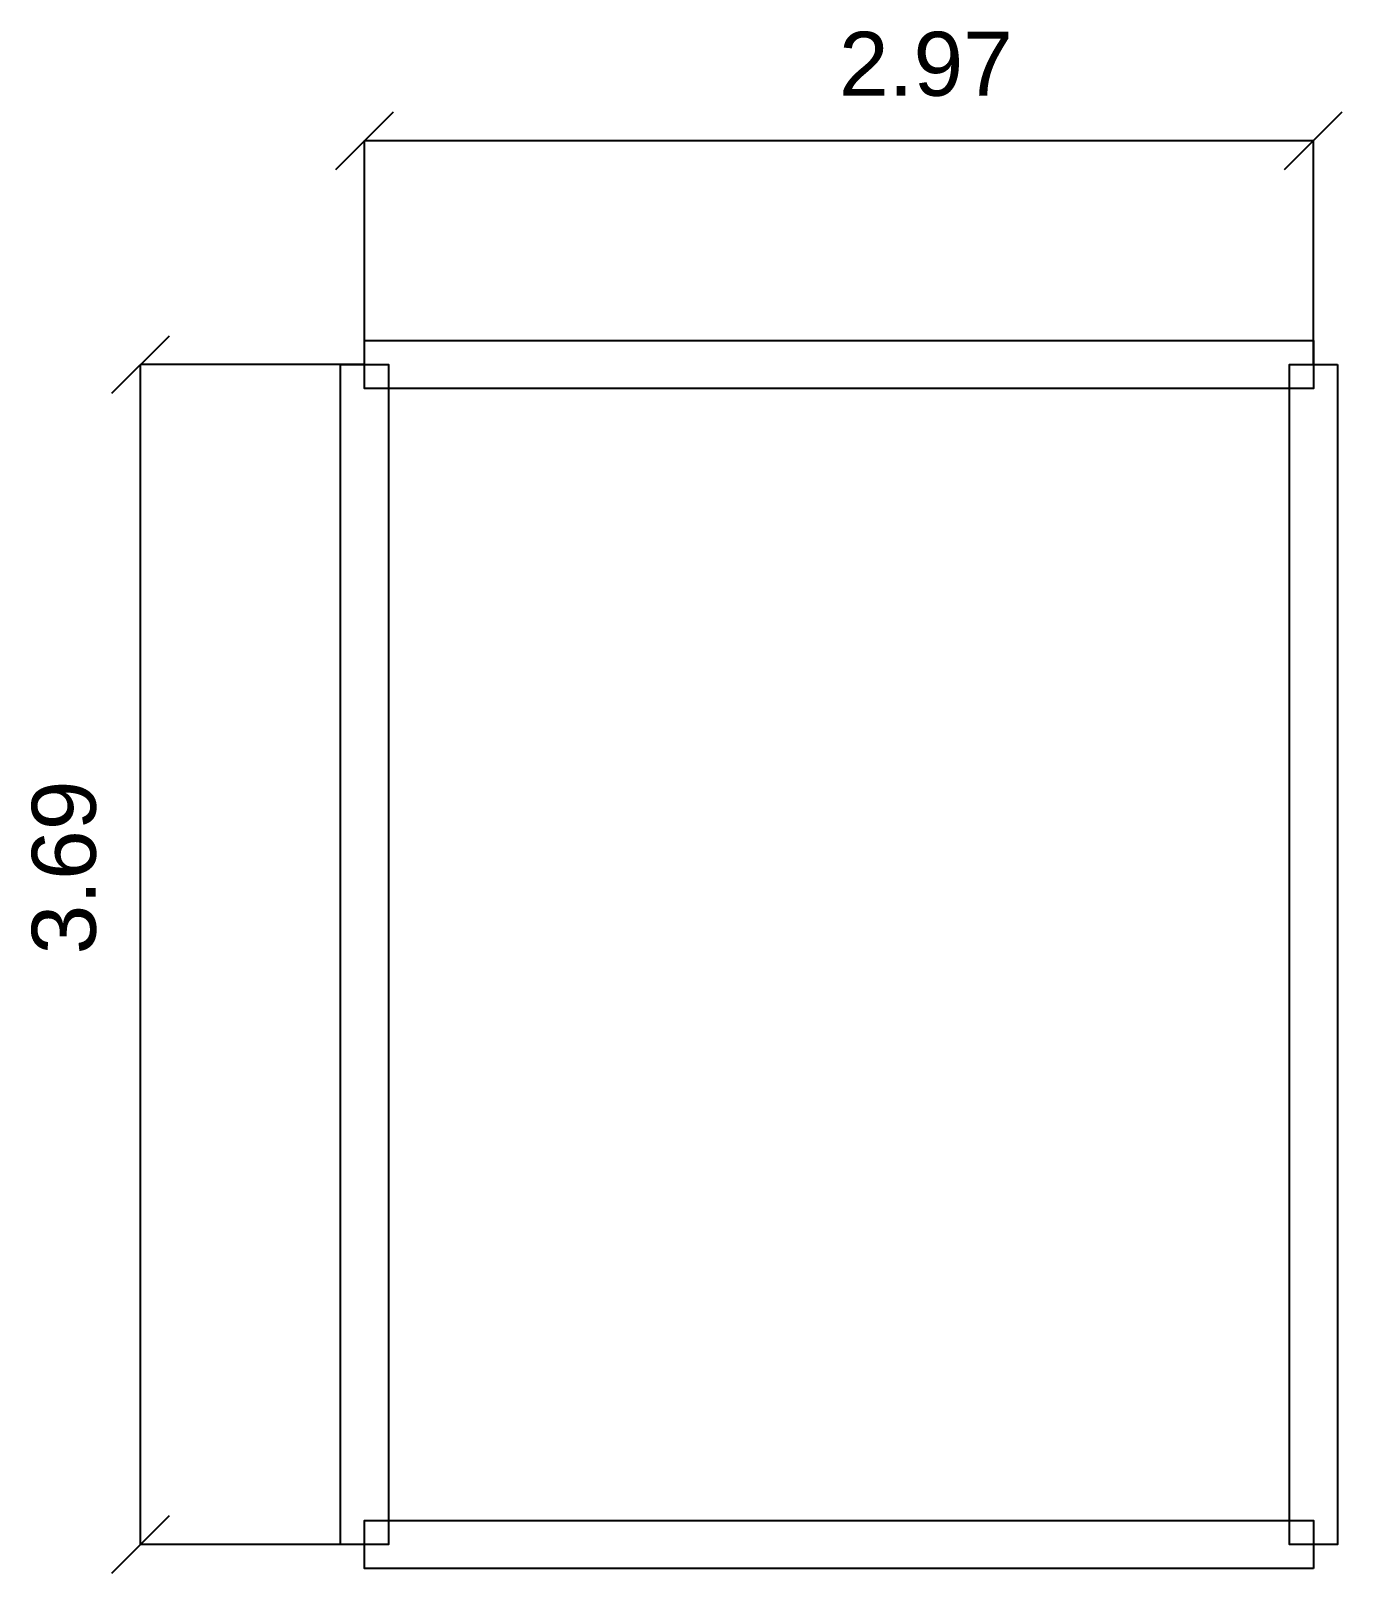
# Model space of a CAD drawing. Header units: metres. Extents: x -0.19 to 3.91, y -4.8 to 0.02.
import ezdxf

# ---------------------------------------------------------------- set-up
doc = ezdxf.new("R2010")
doc.units = ezdxf.units.M
doc.layers.add('Dimensions', color=8, linetype='CONTINUOUS')
doc.layers.add('Walls', color=5, linetype='CONTINUOUS')
doc.styles.get("Standard").update_dxf_attribs({"font": 'arial.ttf'})

msp = doc.modelspace()

# ---------------------------------------------------------------- linework, layer by layer
at = {"layer": 'Dimensions'}
for p, q in [((0.7674, -0.4156), (0.9474, -0.2356)), ((3.7325, -0.4156), (3.9125, -0.2356)), ((0.8574, -1.0256), (0.8574, -0.3256)), ((0.8574, -0.3256), (3.8225, -0.3256)), ((3.8225, -1.0256), (3.8225, -0.3256)), ((0.0674, -1.1156), (0.2474, -0.9356)), ((0.8574, -1.0256), (0.1574, -1.0256)), ((0.1574, -4.7133), (0.1574, -1.0256)), ((0.0674, -4.8033), (0.2474, -4.6233)), ((0.8574, -4.7133), (0.1574, -4.7133))]:
    msp.add_line(p, q, dxfattribs=at)
at = {"layer": 'Walls'}
for points in [[(0.8574, -0.9506), (3.8225, -0.9506), (3.8225, -1.1006), (0.8574, -1.1006)], [(0.7824, -4.7133), (0.7824, -1.0256), (0.9324, -1.0256), (0.9324, -4.7133)], [(3.8975, -1.0256), (3.8975, -4.7133), (3.7475, -4.7133), (3.7475, -1.0256)], [(3.8225, -4.7883), (0.8574, -4.7883), (0.8574, -4.6383), (3.8225, -4.6383)]]:
    msp.add_lwpolyline(points, close=True, dxfattribs=at)

# ---------------------------------------------------------------- texts
at = {"layer": 'Dimensions'}
msp.add_text('2.97', height=0.2, dxfattribs=at).set_placement((2.3399, -0.1856))
msp.add_text('3.69', height=0.2, rotation=90, dxfattribs=at).set_placement((0.0174, -2.8695))

doc.saveas('drawing.dxf')
